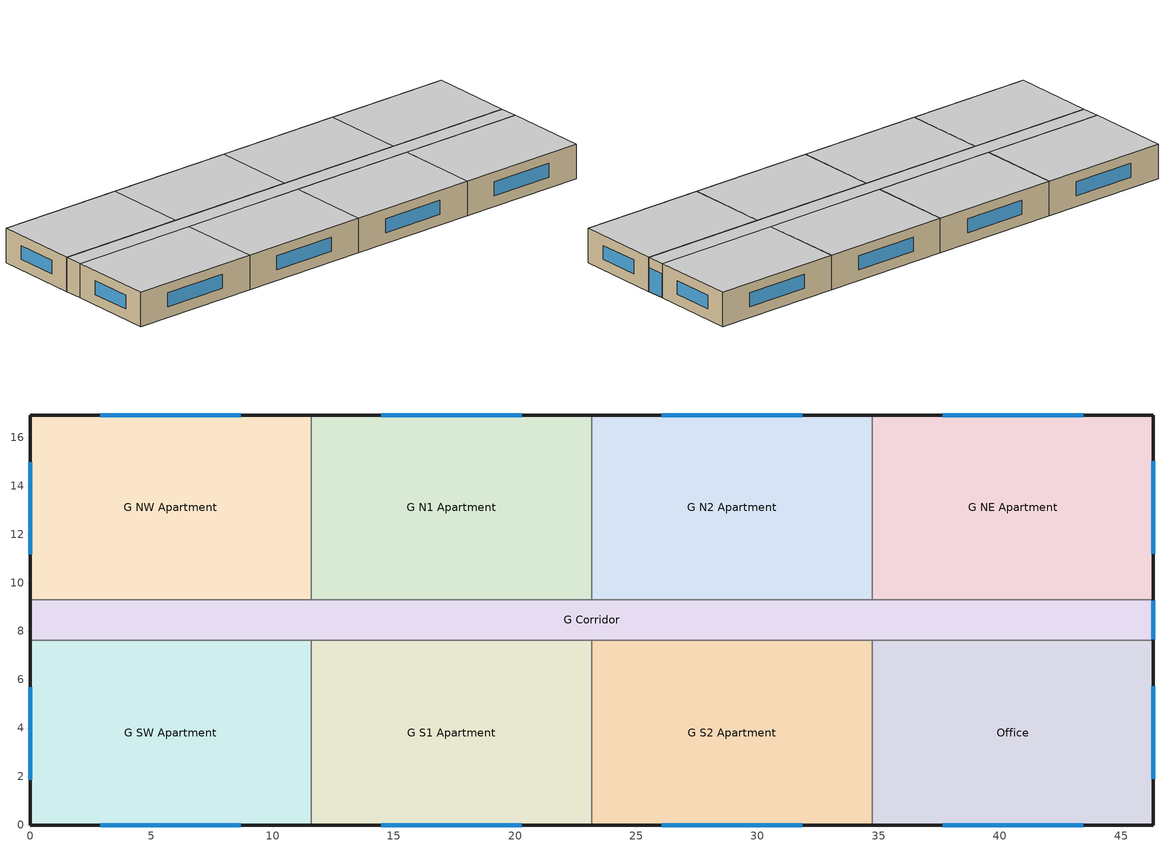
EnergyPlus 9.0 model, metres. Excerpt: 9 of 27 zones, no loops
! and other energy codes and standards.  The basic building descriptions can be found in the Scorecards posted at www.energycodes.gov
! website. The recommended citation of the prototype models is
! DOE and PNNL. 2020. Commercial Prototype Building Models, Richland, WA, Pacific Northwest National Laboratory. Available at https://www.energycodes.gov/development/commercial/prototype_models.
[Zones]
G SW Apartment
 floor ground (gGFloorSWA_Ffactor): 0,7.62 11.58,7.62 11.58,0 0,0 z0
 wall outside (res_ext_wall): 0,7.62 0,0 11.58,0 z0:3.05
 wall to G Corridor (int_wall): 11.58,7.62 0,7.62 z0:3.05
 wall to G S1 Apartment (int_wall): 11.58,0 11.58,7.62 z0:3.05
 window (ResWindow_U__SHGC_0.25): 2.9,0 8.69,0 / 0,5.68 0,1.87 z0.95:2.17
 ceiling adiabatic (int_slab_ceiling): 11.58,0 11.58,7.62 0,7.62 0,0 z3.05
G S1 Apartment
 floor ground (gGFloorS1A_Ffactor): 11.58,7.62 23.16,7.62 23.16,0 11.58,0 z0
 wall outside (res_ext_wall): 11.58,0 23.16,0 z0:3.05
 wall to G Corridor (int_wall): 23.16,7.62 11.58,7.62 z0:3.05
 wall to G S2 Apartment (int_wall): 23.16,0 23.16,7.62 z0:3.05
 window (ResWindow_U__SHGC_0.25): 14.48,0 20.27,0 z0.95:2.17
 ceiling adiabatic (int_slab_ceiling): 23.16,0 23.16,7.62 11.58,7.62 11.58,0 z3.05
G S2 Apartment
 floor ground (gGFloorS2A_Ffactor): 23.16,7.62 34.75,7.62 34.75,0 23.16,0 z0
 wall outside (res_ext_wall): 23.16,0 34.75,0 z0:3.05
 wall to G Corridor (int_wall): 34.75,7.62 23.16,7.62 z0:3.05
 wall to Office (int_wall): 34.75,0 34.75,7.62 z0:3.05
 window (ResWindow_U__SHGC_0.25): 26.06,0 31.85,0 z0.95:2.17
 ceiling adiabatic (int_slab_ceiling): 34.75,0 34.75,7.62 23.16,7.62 23.16,0 z3.05
Office
 floor ground (gGFloorSEA_Ffactor): 34.75,7.62 46.33,7.62 46.33,0 34.75,0 z0
 wall outside (res_ext_wall): 34.75,0 46.33,0 46.33,7.62 z0:3.05
 wall to G Corridor (int_wall): 46.33,7.62 34.75,7.62 z0:3.05
 window (ResWindow_U__SHGC_0.25): 37.64,0 43.43,0 / 46.33,1.9 46.33,5.71 z0.95:2.17
 ceiling adiabatic (int_slab_ceiling): 46.33,0 46.33,7.62 34.75,7.62 34.75,0 z3.05
G NW Apartment
 floor ground (gGFloorNWA_Ffactor): 0,16.92 11.58,16.92 11.58,9.3 0,9.3 z0
 wall outside (res_ext_wall): 11.58,16.92 0,16.92 0,9.3 z0:3.05
 wall to G Corridor (int_wall): 0,9.3 11.58,9.3 z0:3.05
 wall to G N1 Apartment (int_wall): 11.58,9.3 11.58,16.92 z0:3.05
 window (ResWindow_U__SHGC_0.25): 0,14.97 0,11.16 / 8.69,16.92 2.89,16.92 z0.95:2.17
 ceiling adiabatic (int_slab_ceiling): 11.58,9.3 11.58,16.92 0,16.92 0,9.3 z3.05
G N1 Apartment
 floor ground (gGFloorN1A_Ffactor): 11.58,16.92 23.16,16.92 23.16,9.3 11.58,9.3 z0
 wall outside (res_ext_wall): 23.16,16.92 11.58,16.92 z0:3.05
 wall to G Corridor (int_wall): 11.58,9.3 23.16,9.3 z0:3.05
 wall to G N2 Apartment (int_wall): 23.16,9.3 23.16,16.92 z0:3.05
 window (ResWindow_U__SHGC_0.25): 20.27,16.92 14.48,16.92 z0.95:2.17
 ceiling adiabatic (int_slab_ceiling): 23.16,9.3 23.16,16.92 11.58,16.92 11.58,9.3 z3.05
G N2 Apartment
 floor ground (gGFloorN2A_Ffactor): 23.16,16.92 34.75,16.92 34.75,9.3 23.16,9.3 z0
 wall outside (res_ext_wall): 34.75,16.92 23.16,16.92 z0:3.05
 wall to G Corridor (int_wall): 23.16,9.3 34.75,9.3 z0:3.05
 wall to G NE Apartment (int_wall): 34.75,9.3 34.75,16.92 z0:3.05
 window (ResWindow_U__SHGC_0.25): 31.85,16.92 26.06,16.92 z0.95:2.17
 ceiling adiabatic (int_slab_ceiling): 34.75,9.3 34.75,16.92 23.16,16.92 23.16,9.3 z3.05
G NE Apartment
 floor ground (gGFloorNEA_Ffactor): 34.75,16.92 46.33,16.92 46.33,9.3 34.75,9.3 z0
 wall outside (res_ext_wall): 46.33,9.3 46.33,16.92 34.75,16.92 z0:3.05
 wall to G Corridor (int_wall): 34.75,9.3 46.33,9.3 z0:3.05
 window (ResWindow_U__SHGC_0.25): 46.33,11.2 46.33,15.01 / 43.43,16.92 37.64,16.92 z0.95:2.17
 ceiling adiabatic (int_slab_ceiling): 46.33,9.3 46.33,16.92 34.75,16.92 34.75,9.3 z3.05
G Corridor
 floor ground (gFloorC_Ffactor): 0,9.3 46.33,9.3 46.33,7.62 0,7.62 z0
 wall outside (res_ext_wall): 0,9.3 0,7.62 / 46.33,7.62 46.33,9.3 z0:3.05
 window (ResWindow_U__SHGC_0.25): 46.33,7.67 46.33,9.25 z0.03:2.13
 ceiling adiabatic (int_slab_ceiling): 46.33,7.62 46.33,9.3 0,9.3 0,7.62 z3.05
[Building]
ApartmentMidRise: North Axis {deg}=0; Terrain=City; Loads Convergence Tolerance Value=0.04; Temperature Convergence Tolerance Value {deltaC}=0.4; Solar Distribution=FullExterior; Maximum Number of Warmup Days=25; Minimum Number of Warmup Days=6
[Site:Location]
Site:Location=Tucson-Davis-Monthan.AFB_AZ_USA WMO=722745; Latitude {N+ S-}=32.17; Longitude {W- E+}=-110.88; Time Zone Relative to GMT {GMT+/-}=-7; Elevation {m}=809
[SizingPeriod:DesignDay] Day of Month=21; Dry-Bulb Temperature Range Modifier Type=DefaultMultipliers; Humidity Condition Type=Wetbulb; Barometric Pressure {Pa}=91976; Rain {Yes/No}=No; Snow on ground {Yes/No}=No; Daylight Savings Time Indicator=No
Name | Month | Day Type | Maximum Dry-Bulb Temperature {C} | Daily Dry-Bulb Temperature Range {C} | Wetbulb at Maximum Dry-Bulb {C} | Wind Speed {m/s} design conditions vs. traditional 6.71 m/s (15 mph) | Wind Direction {Degrees; N=0, S=180} | Solar Model Indicator | Clearness {0.0 to 1.1} | Wind Speed {m/s} design conditions vs. traditional 3.35 m/s (7mph) | ASHRAE Clear Sky Optical Depth for Beam Irradiance (taub) | ASHRAE Clear Sky Optical Depth for Diffuse Irradiance (taud)
Tucson-Davis-Monthan.AFB_AZ_USA Ann Htg 99.6% Condns DB | 12 | WinterDesignDay | 0.5 | 0 | 0.5 | 2.1 | 140 | ASHRAEClearSky | 0
Tucson-Davis-Monthan.AFB_AZ_USA Ann Clg .4% Condns DB=>MWB | 7 | SummerDesignDay | 40.8 | 13.3 | 18.5 |  | 310 | ASHRAETau |  | 4.8 | 0.555 | 1.729
[Site:WaterMainsTemperature]
Calculation Method=Correlation; Annual average outdoor air temperature {C}=21.6583; Maximum difference in monthly average outdoor air temperatures {C}=19.3
[Site:GroundTemperature:FCfactorMethod]
January Ground Temperature {C}=20.9; February Ground Temperature {C}=15.4; March Ground Temperature {C}=11.9; April Ground Temperature {C}=14.8; May Ground Temperature {C}=12.7; June Ground Temperature {C}=15.4; July Ground Temperature {C}=23.3; August Ground Temperature {C}=26.3; September Ground Temperature {C}=31.2; October Ground Temperature {C}=30.4; November Ground Temperature {C}=29.8; December Ground Temperature {C}=27.8
[Material]
Name | Roughness | Thickness {m} | Conductivity {W/m-K} | Density {kg/m3} | Specific Heat {J/kg-K} | Thermal Absorptance | Solar Absorptance | Visible Absorptance | Absorptance:Thermal | Absorptance:Solar | Absorptance:Visible
Std Wood 6inch | MediumSmooth | 0.15 | 0.12 | 540 | 1210 | 0.9 | 0.7 | 0.7
F07 25mm stucco | Smooth | 0.0254 | 0.72 | 1856 | 840 | 0.9 | 0.7 | 0.7
G01 13mm gypsum board | Smooth | 0.0127 | 0.16 | 800 | 1090 |  |  |  | 0.9 | 0.7 | 0.5
G01 16mm gypsum board | MediumSmooth | 0.0159 | 0.16 | 800 | 1090
100mm Normalweight concrete floor | MediumRough | 0.1016 | 2.31 | 2322 | 832
[Material:NoMass]
CP02 CARPET PAD: VeryRough, 0.21648, 0.9, 0.7, 0.8
Res_Exterior_Wall_Insulation: MediumSmooth, 2.368, 0.9, 0.7, 0.7
[Construction]
InteriorFurnishings: Std Wood 6inch
int_wall: G01 13mm gypsum board, G01 13mm gypsum board
int_slab_ceiling: CP02 CARPET PAD, 100mm Normalweight concrete floor
res_ext_wall: F07 25mm stucco, G01 16mm gypsum board, Res_Exterior_Wall_Insulation, G01 16mm gypsum board
ResWindow_U__SHGC_0.25: Res Window Glazing Layer
[WindowMaterial:SimpleGlazingSystem]
Res Window Glazing Layer: U-Factor {W/m2-K}=3.06626; Solar Heat Gain Coefficient=0.25; Visible Transmittance=0.25
[Construction:FfactorGroundFloor] F-Factor=1.26363
Name | Area | PerimeterExposed
gFloorC_Ffactor | 77.6585 | 3.3526
gGFloorN1A_Ffactor; gGFloorN2A_Ffactor; gGFloorS1A_Ffactor; gGFloorS2A_Ffactor | 88.2487 | 11.5818
gGFloorNEA_Ffactor; gGFloorNWA_Ffactor; gGFloorSWA_Ffactor; gGFloorSEA_Ffactor | 88.2487 | 19.2014
[Zone] Type=1; Multiplier=1
G SW Apartment; G NW Apartment; Office; G NE Apartment; G N1 Apartment; G N2 Apartment; G S1 Apartment; G S2 Apartment; G Corridor
[InternalMass] Construction=InteriorFurnishings; Surface Area {m2}=88.2493
Name | Zone
G InternalMass SWA | G SW Apartment
G InternalMass NWA | G NW Apartment
G InternalMass SEA | Office
G InternalMass NEA | G NE Apartment
G InternalMass N1A | G N1 Apartment
G InternalMass N2A | G N2 Apartment
G InternalMass S1A | G S1 Apartment
G InternalMass S2A | G S2 Apartment
[People] Number of People Calculation Method=People; Fraction Radiant=1; Sensible Heat Fraction=autosize; Activity Level Schedule=Activity Schedule
Name | Zone or ZoneList | Number of People Schedule | Number of People
Occup_GSW | G SW Apartment | OCC_APT_SCH | 2.5
Occup_GNW | G NW Apartment | OCC_APT_SCH | 2.5
Occup_Office | Office | OCC_OFF_w_SB_SCH | 1
Occup_GNE | G NE Apartment | OCC_APT_SCH | 2.5
Occup_GN1 | G N1 Apartment | OCC_APT_SCH | 2.5
Occup_GN2 | G N2 Apartment | OCC_APT_SCH | 2.5
Occup_GS1 | G S1 Apartment | OCC_APT_SCH | 2.5
Occup_GS2 | G S2 Apartment | OCC_APT_SCH | 2.5
[Lights] Design Level Calculation Method=Watts/Area; Return Air Fraction=0; Fraction Radiant=0.6; Fraction Visible=0.2; Fraction Replaceable=1; Return Air Fraction Calculated from Plenum Temperature=No
Name | Zone or ZoneList | Schedule | Watts per Zone Floor Area {W/m2}
Lighting_hardwired_GSW | G SW Apartment | LTG_APT_SCH | 5.70487
Lighting_hardwired_GNW | G NW Apartment | LTG_APT_SCH | 5.70487
Lighting_hardwired_Office | Office | LTG_OFF_SCH | 9.00939
Lighting_hardwired_GNE | G NE Apartment | LTG_APT_SCH | 5.70487
Lighting_hardwired_GN1 | G N1 Apartment | LTG_APT_SCH | 5.70487
Lighting_hardwired_GN2 | G N2 Apartment | LTG_APT_SCH | 5.70487
Lighting_hardwired_GS1 | G S1 Apartment | LTG_APT_SCH | 5.70487
Lighting_hardwired_GS2 | G S2 Apartment | LTG_APT_SCH | 5.70487
Lighting_hardwired_GC | G Corridor | LTG_COR_SCH | 6.39376
Lighting_plugin_GSW | G SW Apartment | LTG_APT_SCH | 2.90626
Lighting_plugin_GNW | G NW Apartment | LTG_APT_SCH | 2.90626
Lighting_plugin_GNE | G NE Apartment | LTG_APT_SCH | 2.90626
Lighting_plugin_GN1 | G N1 Apartment | LTG_APT_SCH | 2.90626
Lighting_plugin_GN2 | G N2 Apartment | LTG_APT_SCH | 2.90626
Lighting_plugin_GS1 | G S1 Apartment | LTG_APT_SCH | 2.90626
Lighting_plugin_GS2 | G S2 Apartment | LTG_APT_SCH | 2.90626
[ElectricEquipment] Fraction Latent=0
Name | Zone or ZoneList | Schedule | Design Level Calculation Method | Watts per Zone Floor Area {W/m2} | Fraction Radiant | Fraction Lost | Design Level {W}
Plug_GSW | G SW Apartment | EQP_APT_SCH | Watts/Area | 6.67 | 0.5 | 0
Plug_GNW | G NW Apartment | EQP_APT_SCH | Watts/Area | 6.67 | 0.5 | 0
Plug_Office | Office | EQP_OFF_SCH | Watts/Area | 6.67 | 0.5 | 0
Plug_GNE | G NE Apartment | EQP_APT_SCH | Watts/Area | 6.67 | 0.5 | 0
Plug_GN1 | G N1 Apartment | EQP_APT_SCH | Watts/Area | 6.67 | 0.5 | 0
Plug_GN2 | G N2 Apartment | EQP_APT_SCH | Watts/Area | 6.67 | 0.5 | 0
Plug_GS1 | G S1 Apartment | EQP_APT_SCH | Watts/Area | 6.67 | 0.5 | 0
Plug_GS2 | G S2 Apartment | EQP_APT_SCH | Watts/Area | 6.67 | 0.5 | 0
G Corridor_Elevators_Equip | G Corridor | BLDG_ELEVATORS | EquipmentLevel |  | 0 | 0.95 | 16054.9
Elevators_Lights_Fan | G Corridor | ELEV_LIGHT_FAN_SCH_ADD_DF | EquipmentLevel |  | 0 | 0.95 | 63
[ZoneInfiltration:DesignFlowRate] Temperature Term Coefficient=0; Velocity Squared Term Coefficient=0
Name | Zone or ZoneList | Schedule | Design Flow Rate Calculation Method | Design Flow Rate {m3/s} | Flow per Exterior Surface Area {m3/s-m2} | Constant Term Coefficient | Velocity Term Coefficient
Infil_GSW | G SW Apartment | INF_APT_SCH | Flow/ExteriorArea | 0 | 0.00102413 | 0 | 0.224
Infil_GNW | G NW Apartment | INF_APT_SCH | Flow/ExteriorArea | 0 | 0.00102413 | 0 | 0.224
Infil_Office | Office | INF_OFF_SCH | Flow/ExteriorArea | 0 | 0.00102413 | 0 | 0.224
Infil_GNE | G NE Apartment | INF_APT_SCH | Flow/ExteriorArea | 0 | 0.00102413 | 0 | 0.224
Infil_GN1 | G N1 Apartment | INF_APT_SCH | Flow/ExteriorArea | 0 | 0.00102413 | 0 | 0.224
Infil_GN2 | G N2 Apartment | INF_APT_SCH | Flow/ExteriorArea | 0 | 0.00102413 | 0 | 0.224
Infil_GS1 | G S1 Apartment | INF_APT_SCH | Flow/ExteriorArea | 0 | 0.00102413 | 0 | 0.224
Infil_GS2 | G S2 Apartment | INF_APT_SCH | Flow/ExteriorArea | 0 | 0.00102413 | 0 | 0.224
Infil_GC | G Corridor | INF_COR_SCH | Flow/ExteriorArea | 0 | 0.00102413 | 0 | 0.224
Door_Infil_GC | G Corridor | INFIL_Door_Opening_SCH | Flow/Zone | 0.520558 |  | 1 | 0
[Exterior:Lights]
Facade Lighting: Schedule=Exterior_Lgt_ALWAYS_ON; Design Level {W}=1595.938; Control Option=AstronomicalClock
[AvailabilityManager:Scheduled] Schedule=COMPACT HVAC-ALWAYS 1
Split GSW Availability; Split GNW Availability; Split Office Availability; Split GNE Availability; Split GN1 Availability; Split GN2 Availability; Split GS1 Availability; Split GS2 Availability; Split MSW Availability; Split MNW Availability; Split MSE Availability; Split MNE Availability; Split MN1 Availability; Split MN2 Availability; Split MS1 Availability; Split MS2 Availability; Split TSW Availability; Split TNW Availability; Split TSE Availability; Split TNE Availability; Split TN1 Availability; Split TN2 Availability; Split TS1 Availability; Split TS2 Availability
[ZoneVentilation:WindandStackOpenArea] Opening Area {m2}=0.0374; Opening Area Fraction Schedule=Sliding_Doors_Ventilation_Availability_SCH; Opening Effectiveness=autocalculate; Height Difference {m}=6.0957; Discharge Coefficient for Opening=autocalculate; Minimum Indoor Temperature {C}=18.89; Maximum Indoor Temperature {C}=25.56; Delta Temperature {deltaC}=-100; Minimum Outdoor Temperature {C}=15.56; Maximum Outdoor Temperature {C}=26.67; Maximum Wind Speed {m/s}=40
Name | Zone | Effective Angle {deg}
G SW Apartment Sliding Door Ventilation | G SW Apartment | 180
G NW Apartment Sliding Door Ventilation | G NW Apartment | 0
G NE Apartment Sliding Door Ventilation | G NE Apartment | 0
G N1 Apartment Sliding Door Ventilation | G N1 Apartment | 0
G N2 Apartment Sliding Door Ventilation | G N2 Apartment | 0
G S1 Apartment Sliding Door Ventilation | G S1 Apartment | 180
G S2 Apartment Sliding Door Ventilation | G S2 Apartment | 180
[Schedule:Compact]
OCC_APT_SCH: Through: 12/31, For: AllDays, Until: 7:00, 1, Until: 8:00, 0.85, Until: 9:00, 0.39, Until: 16:00, 0.25, Until: 17:00, 0.3, Until: 18:00, 0.52, Until: 21:00, 0.87, Until: 24:00, 1
OCC_OFF_w_SB_SCH: Through: 12/31, For: Weekdays, Until: 01:00, 0, Until: 02:00, 0, Until: 03:00, 0, Until: 04:00, 0, Until: 05:00, 0, Until: 06:00, 0, Until: 07:00, 0, Until: 08:00, 0, Until: 09:00, 1, Until: 10:00, 1, Until: 11:00, 1, Until: 12:00, 1, Until: 13:00, 0, Until: 14:00, 1, Until: 15:00, 0, Until: 16:00, 1, Until: 17:00, 1, Until: 18:00, 0, Until: 19:00, 0, Until: 20:00, 0, Until: 21:00, 0, Until: 22:00, 0, Until: 23:00, 0, Until: 24:00, 0, For: AllOtherDays, Until: 01:00, 0, Until: 02:00, 0, Until: 03:00, 0, Until: 04:00, 0, Until: 05:00, 0, Until: 06:00, 0, Until: 07:00, 0, Until: 08:00, 0, Until: 09:00, 0, Until: 10:00, 0, Until: 11:00, 0, Until: 12:00, 0, Until: 13:00, 0, Until: 14:00, 0, Until: 15:00, 0, Until: 16:00, 0, Until: 17:00, 0, Until: 18:00, 0, Until: 19:00, 0, Until: 20:00, 0, Until: 21:00, 0, Until: 22:00, 0, Until: 23:00, 0, Until: 24:00, 0
LTG_APT_SCH: Through: 12/31, For: AllDays, Until: 4:00, 0.011316, Until: 5:00, 0.0339481, Until: 6:00, 0.0735542, Until: 7:00, 0.0792122, Until: 8:00, 0.0735542, Until: 9:00, 0.0339481, Until: 15:00, 0.0226321, Until: 16:00, 0.0396061, Until: 17:00, 0.0792122, Until: 18:00, 0.11316, Until: 19:00, 0.152766, Until: 21:00, 0.181056, Until: 22:00, 0.124476, Until: 23:00, 0.0678962, Until: 24:00, 0.0282901
LTG_COR_SCH; INF_APT_SCH; INF_OFF_SCH; INF_COR_SCH; Exterior_Lgt_ALWAYS_ON; COMPACT HVAC-ALWAYS 1: Through: 12/31, For: AllDays, Until: 24:00, 1
LTG_OFF_SCH: Through: 12/31, For: SummerDesignDay, Until: 24:00, 1, For: WinterDesignDay, Until: 24:00, 0, For: Weekdays, Until: 8:00, 0.18, Until: 12:00, 0.76932, Until: 13:00, 0.68384, Until: 17:00, 0.76932, Until: 24:00, 0.18, For: AllOtherDays, Until: 24:00, 0.18
EQP_APT_SCH: Through: 12/31, For: AllDays, Until: 1:00, 0.45, Until: 2:00, 0.41, Until: 3:00, 0.39, Until: 5:00, 0.38, Until: 6:00, 0.43, Until: 7:00, 0.54, Until: 8:00, 0.65, Until: 9:00, 0.66, Until: 10:00, 0.67, Until: 11:00, 0.69, Until: 12:00, 0.7, Until: 13:00, 0.69, Until: 14:00, 0.66, Until: 15:00, 0.65, Until: 16:00, 0.68, Until: 17:00, 0.8, Until: 19:00, 1, Until: 20:00, 0.93, Until: 21:00, 0.89, Until: 22:00, 0.85, Until: 23:00, 0.71, Until: 24:00, 0.58
EQP_OFF_SCH: Through: 12/31, For: SummerDesignDay, Until: 24:00, 1, For: WinterDesignDay, Until: 24:00, 0, For: Weekdays, Until: 7:00, 0.33, Until: 8:00, 0.5, Until: 12:00, 1, Until: 13:00, 0.94, Until: 17:00, 1, Until: 18:00, 0.5, Until: 24:00, 0.33, For AllOtherDays, Until: 24:00, 0.33
INFIL_Door_Opening_SCH: Through: 12/31, For: AllDays, Until: 06:00, 0, Until: 07:00, 0.144, Until: 08:00, 1, Until: 17:00, 0.144, Until: 18:00, 1, Until: 22:00, 0.144, Until: 24:00, 0
Activity Schedule: Through: 12/31, For: AllDays, Until: 24:00, 95
ELEV_LIGHT_FAN_SCH_ADD_DF: Through: 12/31, For: WinterDesignDay, Until: 24:00, 0.05, For: SummerDesignDay, Until: 24:00, 0.5, For: Allotherdays, Until: 04:00, 0.05, Until: 05:00, 0.1, Until: 06:00, 0.2, Until: 07:00, 0.4, Until: 09:00, 0.5, Until: 10:00, 0.35, Until: 16:00, 0.15, Until: 17:00, 0.35, Until: 19:00, 0.5, Until: 21:00, 0.4, Until: 22:00, 0.3, Until: 23:00, 0.2, Until: 24:00, 0.1
Sliding_Doors_Ventilation_Availability_SCH: Through: 12/31, For: WinterDesignDay SummerDesignDay, Until: 24:00, 0, For: Allotherdays, Until: 6:00, 0, Until: 22:00, 1, Until: 24:00, 0
[SCHEDULE:COMPACT]
BLDG_ELEVATORS: Through: 12/31, For: WinterDesignDay, Until: 24:00, 0.05, For: SummerDesignDay, Until: 24:00, 0.5, For: Allotherdays, Until: 04:00, 0.05, Until: 05:00, 0.1, Until: 06:00, 0.2, Until: 07:00, 0.4, Until: 09:00, 0.5, Until: 10:00, 0.35, Until: 16:00, 0.15, Until: 17:00, 0.35, Until: 19:00, 0.5, Until: 21:00, 0.4, Until: 22:00, 0.3, Until: 23:00, 0.2, Until: 24:00, 0.1
